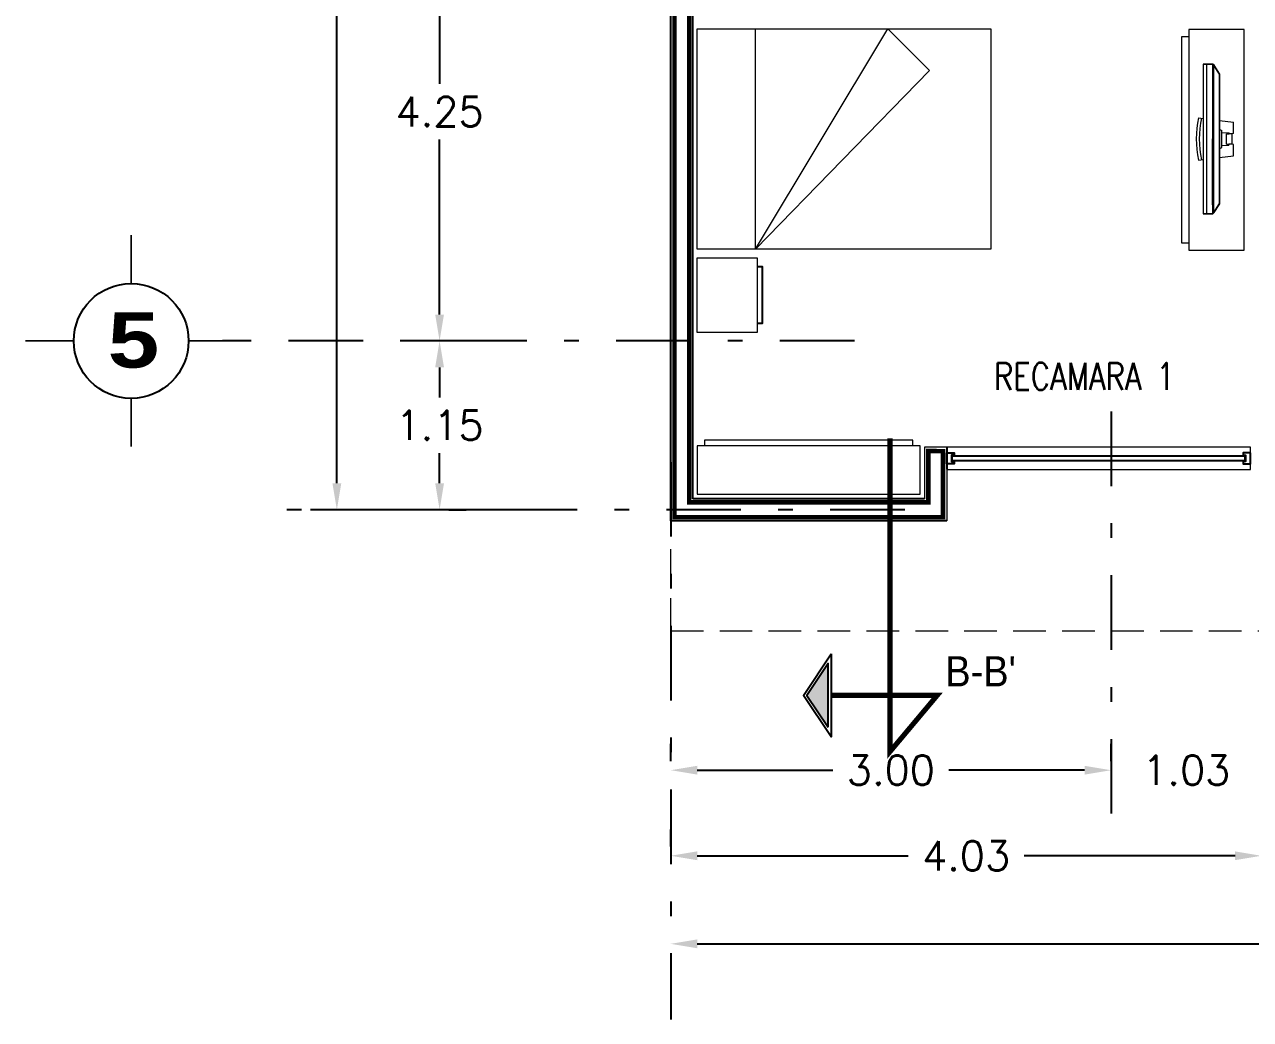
# Model space of a CAD drawing. Header units: millimetres. Extents: x 246.6 to 325.5, y -2 to 41.7.
# Drawn here: x 266.42 to 274.77, y 16.35 to 23.13 of the extents above; entities that cross this region are included whole.
import ezdxf

# ---------------------------------------------------------------- set-up
doc = ezdxf.new("R2010")
doc.units = ezdxf.units.MM
doc.header["$LTSCALE"] = 0.05
doc.header["$PDMODE"] = 35
doc.linetypes.add('DASHDOT', pattern=[25.399999999999995, 12.7, -6.349999999999998, 0, -6.349999999999998])
doc.linetypes.add('DASHED2', pattern=[9.524999999999995, 6.349999999999998, -3.174999999999998])
for name, color, linetype in [('Aluminio', 254, 'Continuous'), ('Cancel_1', 163, 'Continuous'), ('EJES', 1, 'DASHDOT'), ('LINEAS', 9, 'Continuous'), ('muro', 7, 'Continuous')]:
    doc.layers.add(name, color=color, linetype=linetype)
for name, color, linetype, lineweight in [('CORTES', 4, 'Continuous', 18), ('MUEBLES', 175, 'Continuous', 13), ('MUROS', 7, 'Continuous', 18), ('VENTANAS', 175, 'Continuous', 9), ('VOLADOS', 6, 'DASHED2', 15)]:
    doc.layers.add(name, color=color, linetype=linetype, lineweight=lineweight)
doc.styles.add('ROMANS', font='romans.shx', dxfattribs={"height": 0.2})
doc.styles.add('SANSSERIFBOLD', font='sasb____.pfb', dxfattribs={"height": 0.6})
doc.styles.get("Standard").update_dxf_attribs({"font": 'arial.ttf'})
doc.dimstyles.get("Standard").update_dxf_attribs({"dimtxt": 0.2, "dimasz": 0.18, "dimexe": 0.18, "dimexo": 0.0625, "dimgap": 0.09, "dimtad": 0, "dimtih": 1, "dimtoh": 1, "dimzin": 0, "dimdsep": 46, "dimtxsty": 'ROMANS', "dimcen": 0.09, "dimclrd": 3, "dimclrt": 256, "dimadec": 0, "dimazin": 0, "dimtfac": 1, "dimtofl": 0, "dimtmove": 0, "dimatfit": 3, "dimfxl": 0, "dimtolj": 1, "dimtzin": 0, "dimarcsym": 0})

# ---------------------------------------------------------------- blocks, each defined once
blk = doc.blocks.new('*D36')
at = {"color": 0, "lineweight": -2, "transparency": 16777216}
for p, q in [((269.7594679762289, 34.97261668861064), (268.3669679762301, 34.97261668861064)), ((269.7594679762289, 19.82261668861039), (268.3669679762301, 19.82261668861039))]:
    blk.add_line(p, q, dxfattribs=at)
at = {"color": 3, "lineweight": -2, "transparency": 16777216}
for p, q in [((268.5469679762301, 34.79261668861064), (268.5469679762301, 27.33278169170017)), ((268.5469679762301, 20.00261668861039), (268.5469679762301, 26.95278169170017))]:
    blk.add_line(p, q, dxfattribs=at)
at = {"color": 3, "transparency": 16777216}
for points in [[(268.5169679762302, 34.79261668861064), (268.5769679762301, 34.79261668861064), (268.5469679762301, 34.97261668861064)], [(268.5169679762302, 20.00261668861039), (268.5769679762301, 20.00261668861039), (268.5469679762301, 19.82261668861039)]]:
    blk.add_solid(points, dxfattribs=at)
at = {"layer": 'DEFPOINTS', "color": 0, "transparency": 16777216}
for p in [(268.5469679762301, 34.97261668861064), (269.8219679762289, 34.97261668861064), (269.8219679762289, 19.82261668861039)]:
    blk.add_point(p, dxfattribs=at)
at = {"transparency": 16777216, "insert": (268.5601792522608, 27.14278169170021), "char_height": 0.2, "attachment_point": 5, "style": 'ROMANS'}
blk.add_mtext('\\A1;15.15', dxfattribs=at)
blk = doc.blocks.new('*D37')
at = {"color": 0, "lineweight": -2, "transparency": 16777216}
for p, q in [((269.7594679762289, 25.22261668861146), (269.0669679762281, 25.22261668861146)), ((269.7594679762289, 20.97261668861064), (269.0669679762281, 20.97261668861064))]:
    blk.add_line(p, q, dxfattribs=at)
at = {"color": 3, "lineweight": -2, "transparency": 16777216}
for p, q in [((269.2469679762281, 25.04261668861146), (269.2469679762281, 22.72474940163991)), ((269.2469679762281, 21.15261668861064), (269.2469679762281, 22.34474940163991))]:
    blk.add_line(p, q, dxfattribs=at)
at = {"color": 3, "transparency": 16777216}
for points in [[(269.2169679762281, 25.04261668861146), (269.2769679762281, 25.04261668861146), (269.2469679762281, 25.22261668861146)], [(269.2169679762281, 21.15261668861064), (269.2769679762281, 21.15261668861064), (269.2469679762281, 20.97261668861064)]]:
    blk.add_solid(points, dxfattribs=at)
at = {"layer": 'DEFPOINTS', "color": 0, "transparency": 16777216}
for p in [(269.2469679762281, 25.22261668861146), (269.8219679762289, 25.22261668861146), (269.8219679762289, 20.97261668861064)]:
    blk.add_point(p, dxfattribs=at)
at = {"transparency": 16777216, "insert": (269.2469679762281, 22.53474940163995), "char_height": 0.2, "attachment_point": 5, "style": 'ROMANS'}
blk.add_mtext('\\A1;4.25', dxfattribs=at)
blk = doc.blocks.new('CAMA-2')
for p, q in [((-0.75, -2.05000000000001), (-0.75, -0.0500000000000114)), ((-0.75, -0.0500000000000114), (0.75, -0.0500000000000114)), ((0.75, -0.0500000000000114), (0.75, -2.05000000000001)), ((-0.75, -0.4476646377730164), (0.75, -0.4476646377730164)), ((-0.75, -0.4476646377730164), (0.75, -1.350000000000022)), ((0.4671572875253675, -1.632842712474654), (-0.75, -0.4476646377730164)), ((0.75, -1.350000000000022), (0.4671572875253675, -1.632842712474654)), ((0.75, -2.05000000000001), (-0.75, -2.05000000000001))]:
    blk.add_line(p, q)
blk = doc.blocks.new('*D46')
at = {"layer": 'DEFPOINTS', "color": 0, "transparency": 16777216}
for p in [(269.2469679762281, 20.97261668861064), (269.2469679762279, 19.82261668861039), (269.246967976228, 19.82261668861039)]:
    blk.add_point(p, dxfattribs=at)
at = {"layer": 'MUROS', "color": 0, "lineweight": -2, "transparency": 16777216}
for p, q in [((269.1844679762281, 20.97261668861064), (269.066967976228, 20.97261668861064)), ((269.3094679762279, 19.82261668861039), (269.426967976228, 19.82261668861039))]:
    blk.add_line(p, q, dxfattribs=at)
at = {"layer": 'MUROS', "color": 3, "lineweight": -2, "transparency": 16777216}
for p, q in [((269.246967976228, 20.79261668861064), (269.246967976228, 20.58761668861052)), ((269.246967976228, 20.00261668861039), (269.246967976228, 20.20761668861052))]:
    blk.add_line(p, q, dxfattribs=at)
at = {"layer": 'MUROS', "color": 3, "transparency": 16777216}
for points in [[(269.216967976228, 20.79261668861064), (269.276967976228, 20.79261668861064), (269.246967976228, 20.97261668861064)], [(269.216967976228, 20.00261668861039), (269.276967976228, 20.00261668861039), (269.246967976228, 19.82261668861039)]]:
    blk.add_solid(points, dxfattribs=at)
at = {"layer": 'MUROS', "transparency": 16777216, "insert": (269.246967976228, 20.39761668861056), "char_height": 0.2, "attachment_point": 5, "style": 'ROMANS'}
blk.add_mtext('\\A1;1.15', dxfattribs=at)
blk = doc.blocks.new('*D55')
at = {"layer": 'DEFPOINTS', "color": 0, "transparency": 16777216}
for p in [(270.8219679762279, 16.86440930713095), (279.9719679762285, 16.86440930713092), (279.9719679762285, 16.86440930713092)]:
    blk.add_point(p, dxfattribs=at)
at = {"layer": 'MUROS', "color": 0, "lineweight": -2, "transparency": 16777216}
for p, q in [((279.9719679762285, 16.92690930713093), (279.9719679762285, 17.04440930713093)), ((270.8219679762279, 16.80190930713095), (270.8219679762279, 16.68440930713092))]:
    blk.add_line(p, q, dxfattribs=at)
at = {"layer": 'MUROS', "color": 3, "lineweight": -2, "transparency": 16777216}
for p, q in [((271.0019679762279, 16.86440930713092), (275.0022060714663, 16.86440930713092)), ((279.7919679762285, 16.86440930713092), (275.7917298809901, 16.86440930713092))]:
    blk.add_line(p, q, dxfattribs=at)
at = {"layer": 'MUROS', "color": 3, "transparency": 16777216}
for points in [[(271.0019679762279, 16.89440930713093), (271.0019679762279, 16.83440930713092), (270.8219679762279, 16.86440930713092)], [(279.7919679762285, 16.89440930713093), (279.7919679762285, 16.83440930713092), (279.9719679762285, 16.86440930713092)]]:
    blk.add_solid(points, dxfattribs=at)
at = {"layer": 'MUROS', "transparency": 16777216, "insert": (275.3969679762282, 16.86440930713092), "char_height": 0.2, "attachment_point": 5, "style": 'ROMANS'}
blk.add_mtext('\\A1;9.15', dxfattribs=at)
blk = doc.blocks.new('*D56')
at = {"layer": 'DEFPOINTS', "color": 0, "transparency": 16777216}
for p in [(270.8219679762279, 17.46440930713095), (274.8469679762441, 17.46440930713095), (274.8469679762441, 17.46440930713095)]:
    blk.add_point(p, dxfattribs=at)
at = {"layer": 'MUROS', "color": 0, "lineweight": -2, "transparency": 16777216}
for p, q in [((270.8219679762279, 17.52690930713095), (270.8219679762279, 17.64440930713095)), ((274.8469679762441, 17.52690930713095), (274.8469679762441, 17.64440930713095))]:
    blk.add_line(p, q, dxfattribs=at)
at = {"layer": 'MUROS', "color": 3, "lineweight": -2, "transparency": 16777216}
for p, q in [((271.0019679762279, 17.46440930713095), (272.4397060714741, 17.46440930713095)), ((274.666967976244, 17.46440930713095), (273.2292298809979, 17.46440930713095))]:
    blk.add_line(p, q, dxfattribs=at)
at = {"layer": 'MUROS', "color": 3, "transparency": 16777216}
for points in [[(271.0019679762279, 17.49440930713095), (271.0019679762279, 17.43440930713095), (270.8219679762279, 17.46440930713095)], [(274.666967976244, 17.49440930713095), (274.666967976244, 17.43440930713095), (274.8469679762441, 17.46440930713095)]]:
    blk.add_solid(points, dxfattribs=at)
at = {"layer": 'MUROS', "transparency": 16777216, "insert": (272.834467976236, 17.46440930713095), "char_height": 0.2, "attachment_point": 5, "style": 'ROMANS'}
blk.add_mtext('\\A1;4.03', dxfattribs=at)
blk = doc.blocks.new('*D65')
at = {"layer": 'DEFPOINTS', "color": 0, "transparency": 16777216}
for p in [(270.8219679762279, 18.04749929759518), (273.821967976244, 18.04749929759518), (273.821967976244, 18.04749929759518)]:
    blk.add_point(p, dxfattribs=at)
at = {"layer": 'MUROS', "color": 0, "lineweight": -2, "transparency": 16777216}
for p, q in [((270.8219679762279, 18.10999929759518), (270.8219679762279, 18.22749929759518)), ((273.821967976244, 18.10999929759518), (273.821967976244, 18.22749929759518))]:
    blk.add_line(p, q, dxfattribs=at)
at = {"layer": 'MUROS', "color": 3, "lineweight": -2, "transparency": 16777216}
for p, q in [((271.0019679762279, 18.04749929759518), (271.9272060714741, 18.04749929759518)), ((273.641967976244, 18.04749929759518), (272.7167298809979, 18.04749929759518))]:
    blk.add_line(p, q, dxfattribs=at)
at = {"layer": 'MUROS', "color": 3, "transparency": 16777216}
for points in [[(271.0019679762279, 18.07749929759518), (271.0019679762279, 18.01749929759517), (270.8219679762279, 18.04749929759518)], [(273.641967976244, 18.07749929759518), (273.641967976244, 18.01749929759517), (273.821967976244, 18.04749929759518)]]:
    blk.add_solid(points, dxfattribs=at)
at = {"layer": 'MUROS', "transparency": 16777216, "insert": (272.321967976236, 18.04749929759518), "char_height": 0.2, "attachment_point": 5, "style": 'ROMANS'}
blk.add_mtext('\\A1;3.00', dxfattribs=at)
blk = doc.blocks.new('*D76')
at = {"layer": 'DEFPOINTS', "color": 0, "transparency": 16777216}
for p in [(274.8469679762441, 18.16781169538003), (273.821967976244, 18.04749929759517), (274.8469679762441, 18.04749929759519)]:
    blk.add_point(p, dxfattribs=at)
at = {"layer": 'MUROS', "color": 0, "lineweight": -2, "transparency": 16777216}
for p, q in [((273.821967976244, 18.10999929759517), (273.821967976244, 18.22749929759519)), ((274.8469679762441, 18.10531169538003), (274.8469679762441, 17.86749929759519))]:
    blk.add_line(p, q, dxfattribs=at)
at = {"layer": 'MUROS', "color": 3, "lineweight": -2, "transparency": 16777216}
for p, q in [((273.641967976244, 18.04749929759519), (273.461967976244, 18.04749929759519)), ((275.0269679762441, 18.04749929759519), (275.2069679762441, 18.04749929759519))]:
    blk.add_line(p, q, dxfattribs=at)
at = {"layer": 'MUROS', "color": 3, "transparency": 16777216}
for points in [[(273.641967976244, 18.07749929759519), (273.641967976244, 18.01749929759519), (273.821967976244, 18.04749929759519)], [(275.0269679762441, 18.07749929759519), (275.0269679762441, 18.01749929759519), (274.8469679762441, 18.04749929759519)]]:
    blk.add_solid(points, dxfattribs=at)
at = {"layer": 'MUROS', "transparency": 16777216, "insert": (274.334467976244, 18.04749929759519), "char_height": 0.2, "attachment_point": 5, "style": 'ROMANS'}
blk.add_mtext('\\A1;1.03', dxfattribs=at)

msp = doc.modelspace()

# ---------------------------------------------------------------- hatches: boundary and pattern name
at = {"layer": 'MUROS'}
msp.add_hatch(color=7, dxfattribs=at).paths.add_polyline_path([(271.8940493925084, 18.34064407710424), (271.8940493925084, 18.77465208953684), (271.7493800550308, 18.55764808332056)])

# ---------------------------------------------------------------- linework, layer by layer
msp.add_lwpolyline([(271.4114334682522, 21.47862850559642), (271.4456329020755, 21.47862850559642), (271.4456329020755, 21.09116795342523), (271.4114334682522, 21.09116795342523)])
msp.add_lwpolyline([(271.9140493925084, 18.84070760229149), (271.9140493925084, 18.2745885643496), (271.7253430465278, 18.55764808332053)], close=True)
at = {"color": 7}
msp.add_lwpolyline([(271.8940493925084, 18.34064407710424), (271.8940493925084, 18.77465208953684), (271.7493800550308, 18.55764808332056)], close=True, dxfattribs=at)
at = {"layer": 'Aluminio'}
for points in [[(272.7019679762427, 20.21011668860913), (272.7519017207256, 20.21011668860913), (272.7519017207256, 20.19511668860912), (272.7351774935929, 20.19511668860912), (272.7351774935929, 20.15011668860913), (272.7519017207256, 20.15011668860913), (272.7519017207256, 20.13511668860914), (272.7019679762427, 20.13511668860914)], [(274.7719679762441, 20.21011668860917), (274.722034231761, 20.21011668860917), (274.722034231761, 20.19511668860916), (274.7387584588939, 20.19511668860916), (274.7387584588939, 20.15011668860917), (274.722034231761, 20.15011668860917), (274.722034231761, 20.13511668860918), (274.771967976244, 20.13511668860918)]]:
    msp.add_lwpolyline(points, close=True, dxfattribs=at)
at = {"layer": 'Cancel_1'}
msp.add_line((272.7019679762427, 20.24711668860914), (272.7019679762427, 20.09811668860914), dxfattribs=at)
msp.add_lwpolyline([(272.7401774935929, 20.19011668860912), (274.7337584588939, 20.19011668860916), (274.7337584588939, 20.15511668860916), (272.7401774935929, 20.15511668860913)], close=True, dxfattribs=at)
at = {"layer": 'CORTES', "linetype": 'DASHDOT', "ltscale": 0.5, "const_width": 0.035}
msp.add_lwpolyline([(272.3161864276616, 20.30814141800352), (272.3161864276616, 18.17462586176104), (272.6375802325049, 18.55764808332053), (271.9140493925084, 18.55764808332053)], dxfattribs=at)
at = {"layer": 'EJES', "ltscale": 0.03}
msp.add_line((267.8666975592951, 20.97261668861064), (267.7140377827909, 20.97261668861064), dxfattribs=at)
at = {"layer": 'EJES', "ltscale": 0.8}
for p, q in [((272.073416463721, 20.97261668861028), (267.8666975592951, 20.97261668861064)), ((273.821967976244, 20.49191153889659), (273.821967976244, 17.70205704426255)), ((270.8219679762279, 20.14761668861086), (270.8219679762279, 16.34893826890763)), ((272.416137445335, 19.82261668861039), (268.2058493135144, 19.82261668861039))]:
    msp.add_line(p, q, dxfattribs=at)
at = {"layer": 'LINEAS', "linetype": 'Continuous', "const_width": 0.011}
for points in [[(267.1455222834357, 21.36379196427914), (267.1455222834357, 21.69379196435365)], [(266.7543470076507, 20.97261668861064), (266.4243470075762, 20.97261668861064)], [(267.5366975592206, 20.97261668861064), (267.8666975592951, 20.97261668861064)], [(267.1455222834357, 20.58144141247648), (267.1455222834357, 20.25144141240197)]]:
    msp.add_lwpolyline(points, dxfattribs=at)
at = {"layer": 'LINEAS', "linetype": 'Continuous'}
msp.add_circle((267.1455222834357, 20.97261668861064), 0.3911752757849172, dxfattribs=at)
at = {"layer": 'MUEBLES'}
for p, q in [((274.4744823851274, 21.84092556097844), (274.4744809987699, 22.85633098011658)), ((274.5157998451253, 21.84092561739012), (274.515798458768, 22.85633103652831)), ((274.5226860790564, 21.84781187012514), (274.5226847115025, 22.84944480259737)), ((274.4176699870105, 22.49323930297387), (274.4503796483439, 22.48920989727694)), ((274.5605595602026, 22.47563716229856), (274.6552454219564, 22.46397309317622)), ((274.5605596442922, 22.41404769973496), (274.5640027659588, 22.41404770443597)), ((274.5640027659588, 22.41404770443597), (274.5777752620268, 22.40716147990715)), ((274.5640029445961, 22.28320908110946), (274.5640027659588, 22.41404770443597)), ((274.57777542186, 22.29009534324664), (274.5777752620268, 22.40716147990715)), ((274.5777752808308, 22.39338899324121), (274.624380084004, 22.39006014268438)), ((274.625978995914, 22.38478125488869), (274.6259789910509, 22.38834295903684)), ((274.6552455277283, 22.3865028556801), (274.6259789957833, 22.38487689715725)), ((274.6552455277283, 22.38650285568014), (274.6552454219564, 22.46397309317622)), ((274.5141518615404, 21.89952187407589), (274.5141512483645, 22.3486283247094)), ((274.5777754030561, 22.30386782991254), (274.6243801971391, 22.30719680773104)), ((274.6087633899318, 22.38305967055062), (274.6242574374311, 22.38305969170501)), ((274.6087634839514, 22.31419723722074), (274.6087633899318, 22.38305967055062)), ((274.6087634839514, 22.31419723722074), (274.6242575314507, 22.31419725837531)), ((274.6466377282633, 22.38305972226134), (274.6242574374311, 22.38305969170501)), ((274.6466378222829, 22.31419728893147), (274.6242575314507, 22.31419725837531)), ((274.6259790994972, 22.30891399574465), (274.6259790946343, 22.31247569989245)), ((274.6552456311503, 22.31075417901739), (274.6259790947649, 22.31238005762389)), ((274.6466378222829, 22.31419728893147), (274.6466377282633, 22.38305972226134)), ((274.6552457369221, 22.2332839415215), (274.6552456311499, 22.31075417901757)), ((274.5605598229296, 22.28320907640886), (274.5640029445961, 22.28320908110946)), ((274.5605599070191, 22.22161961384562), (274.6552457369221, 22.2332839415215)), ((274.5640029445961, 22.28320908110946), (274.57777542186, 22.29009534324664)), ((274.4176703818926, 22.20401708298886), (274.4503800322228, 22.20804657800418))]:
    msp.add_line(p, q, dxfattribs=at)
for points in [[(274.7287272513103, 23.09526333642425), (274.3529860758097, 23.09526333642425), (274.3529860758097, 21.59210206931075), (274.7287272513103, 21.59210206931075)], [(274.516511550263, 22.85805259833541), (274.4486575839208, 22.85805250569261), (274.448658974979, 21.83920396488775), (274.5165129413213, 21.83920405753056), (274.5240404661875, 21.8467316029516), (274.5622818966312, 21.90757042665427), (274.562280692257, 22.78968635419033), (274.5240390956836, 22.85052507346926)], [(274.515798458768, 22.85633103652831), (274.4503791471044, 22.85633094720975), (274.4503805334619, 21.84092552807141), (274.5157998451253, 21.84092561739012), (274.5226860790564, 21.84781187012514), (274.5605603351206, 21.90806655099936), (274.5605591321011, 22.78919022514465), (274.5226847115025, 22.84944480259737)], [(271.0019679762429, 21.03116795342522), (271.0019679762429, 21.53862850559642), (271.4114334682522, 21.53862850559642), (271.4114334682522, 21.03116795342522)], [(271.001967976246, 19.92761668861083), (272.5219679762426, 19.92761668861083), (272.5219679762426, 20.25749294905216), (271.001967976246, 20.25749294905216)]]:
    msp.add_lwpolyline(points, close=True, dxfattribs=at)
for points in [[(274.3529860758097, 23.04526333642423), (274.30256491091, 23.04526333642423), (274.30256491091, 21.64210206931075), (274.3529860758097, 21.64210206931075)], [(272.4719679762426, 20.25749294905216), (272.4719679762426, 20.29736920949517), (271.051967976246, 20.29736920949517), (271.051967976246, 20.25749294905216)]]:
    msp.add_lwpolyline(points, dxfattribs=at)
for centre, radius, start, end in [((275.0847750073337, 22.3486291037957), 0.6825988703816839, 167.7690710932437, 192.2310853596845), ((275.0847750073337, 22.3486291037957), 0.6619401403827428, 167.6060555365437, 192.3941009183863), ((274.6242574302177, 22.38834295668617), 0.001721560833245, 7.822813722109999e-05, 85.9144614468307), ((274.6242574350806, 22.38478125253837), 0.001721560833245, 270.00007822447, 7.822813722109999e-05), ((274.6242575338011, 22.31247569754196), 0.001721560833245, 7.822813722109999e-05, 90.00007822446993), ((274.6242575386641, 22.30891399339379), 0.001721560833245, 274.085695007264, 7.822813722109999e-05)]:
    msp.add_arc(centre, radius, start, end, dxfattribs=at)
at = {"layer": 'muro'}
for p, q in [((270.8219679762279, 19.74761668861022), (270.8219679762284, 27.74761668861051)), ((270.9719679762461, 19.89761668861083), (270.9719679762409, 24.24761668860826)), ((272.5519679762426, 19.89761668861036), (270.9719679762461, 19.89761668861083)), ((272.7019679762425, 19.74761668861032), (270.8219679762279, 19.74761668861088))]:
    msp.add_line(p, q, dxfattribs=at)
at = {"layer": 'MUROS'}
for p, q in [((272.5519679762426, 20.24761668860914), (272.5519679762426, 19.89761668861036)), ((272.7019679762426, 20.24761668860914), (272.5519679762426, 20.24761668860914)), ((272.7019679762426, 20.24761668860914), (272.7019679762425, 19.74761668861032)), ((272.7019679762426, 20.24761668860914), (272.7019679762428, 20.09761668860914))]:
    msp.add_line(p, q, dxfattribs=at)
at = {"layer": 'MUROS', "const_width": 0.03}
msp.add_lwpolyline([(270.8469679762293, 26.31761668861853), (270.8469679762279, 19.77261668861022), (272.6769679762425, 19.77261668860982), (272.6769679762427, 20.22219988305397), (272.5769679762426, 20.2225332163873), (272.5769679762425, 19.87261668861035), (270.9469679762461, 19.87261668861084), (270.9469679762409, 24.27261668860823), (271.8469679762407, 24.27261668860928), (271.8469679762407, 24.32261668860928), (270.9469679762406, 24.32261668860824), (270.9469679762384, 26.27761668861862), (271.8419679762384, 26.27761668861946), (271.8419679762384, 26.31761668861946), (270.8469679762293, 26.31761668861853)], dxfattribs=at)
at = {"layer": 'VENTANAS'}
msp.add_lwpolyline([(272.7019679762428, 20.09761668860914), (274.771967976244, 20.09761668860888), (274.771967976244, 20.24761668860826), (272.7019679762428, 20.24761668860852)], close=True, dxfattribs=at)
at = {"layer": 'VOLADOS', "ltscale": 0.7}
for q in [(270.8219679762279, 19.74761668861004), (280.7219679762285, 18.99761668861004)]:
    msp.add_line((270.8219679762279, 18.99761668861004), q, dxfattribs=at)

# ---------------------------------------------------------------- block references
at = {"layer": 'MUEBLES', "rotation": 90.00000000000004}
msp.add_blockref('CAMA-2', (270.9519679762429, 22.34862850559641), dxfattribs=at)

# ---------------------------------------------------------------- texts
at = {"layer": 'LINEAS', "color": 7, "width": 0.9}
msp.add_text("B-B'", height=0.2058861766568494, dxfattribs=at).set_placement((272.6923295277581, 18.61860478909536))
at = {"layer": 'MUROS', "color": 7, "linetype": 'ByBlock', "style": 'SANSSERIFBOLD', "width": 1.199999999999999}
msp.add_text('5', height=0.3762014146025958, dxfattribs=at).set_placement((266.9858640819976, 20.79092078204443))
at = {"layer": 'MUROS', "style": 'ROMANS', "width": 0.8}
msp.add_text('RECAMARA 1', height=0.1834249198257234, dxfattribs=at).set_placement((273.0226798193949, 20.63935736296274))

# ---------------------------------------------------------------- dimensions: what is measured, and where the dimension line sits
dim = msp.add_linear_dim(base=(268.5469679762301, 34.97261668861064), p1=(269.8219679762289, 19.82261668861039), p2=(269.8219679762289, 34.97261668861064), angle=90, dimstyle='Standard', override={"dimtmove": 2})
dim.commit()
dim.dimension.update_dxf_attribs({"geometry": '*D36', "text_midpoint": (268.5601792522608, 27.14278169170021), "dimtype": 160})
dim = msp.add_linear_dim(base=(269.2469679762281, 25.22261668861146), p1=(269.8219679762289, 20.97261668861064), p2=(269.8219679762289, 25.22261668861146), angle=90, dimstyle='Standard')
dim.commit()
dim.dimension.update_dxf_attribs({"geometry": '*D37', "text_midpoint": (269.2469679762281, 22.53474940163995), "dimtype": 160})
at = {"layer": 'MUROS'}
dim = msp.add_linear_dim(base=(269.246967976228, 19.82261668861039), p1=(269.2469679762281, 20.97261668861064), p2=(269.2469679762279, 19.82261668861039), angle=90, dimstyle='Standard', dxfattribs=at)
dim.commit()
dim.dimension.update_dxf_attribs({"geometry": '*D46', "text_midpoint": (269.246967976228, 20.39761668861056)})
for base, p1, p2, picture, middle in [((273.821967976244, 18.04749929759518), (270.8219679762279, 18.04749929759518), (273.821967976244, 18.04749929759518), '*D65', (272.321967976236, 18.04749929759518)), ((274.8469679762441, 18.04749929759519), (273.821967976244, 18.04749929759517), (274.8469679762441, 18.16781169538003), '*D76', (274.334467976244, 18.04749929759519)), ((274.8469679762441, 17.46440930713095), (270.8219679762279, 17.46440930713095), (274.8469679762441, 17.46440930713095), '*D56', (272.834467976236, 17.46440930713095)), ((279.9719679762285, 16.86440930713092), (270.8219679762279, 16.86440930713095), (279.9719679762285, 16.86440930713092), '*D55', (275.3969679762282, 16.86440930713092))]:
    dim = msp.add_linear_dim(base=base, p1=p1, p2=p2, dimstyle='Standard', dxfattribs=at)
    dim.commit()
    dim.dimension.update_dxf_attribs({"geometry": picture, "text_midpoint": middle})

doc.saveas('drawing.dxf')
